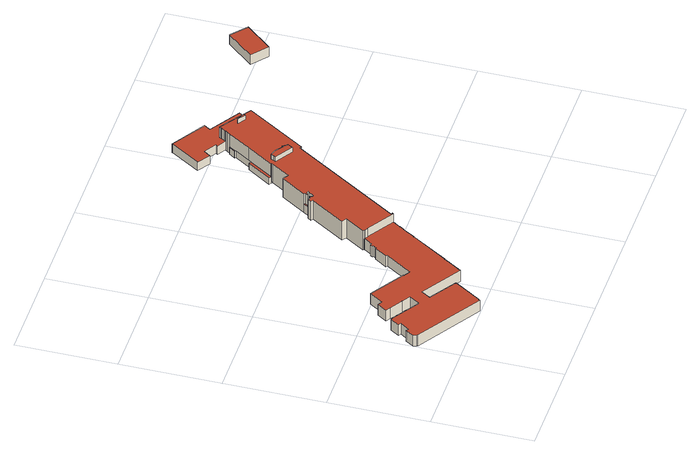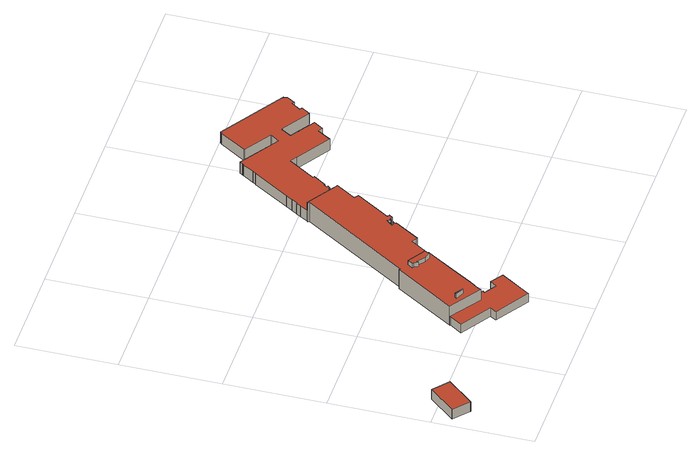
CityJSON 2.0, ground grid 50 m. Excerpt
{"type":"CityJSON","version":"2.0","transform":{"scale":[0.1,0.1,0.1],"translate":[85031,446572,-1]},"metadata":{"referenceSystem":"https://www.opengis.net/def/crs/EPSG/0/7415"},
"CityObjects":{
"building1":{"type":"Building","attributes":{"b3_bag_bag_overlap":0,"b3_dak_type":"slanted","b3_extrusie":0,"b3_h_dak_50p":6.85,"b3_h_dak_70p":9.12,"b3_h_dak_max":14.12,"b3_h_dak_min":3.31,"b3_h_maaiveld":-0.195,"b3_is_glas_dak":false,"b3_kas_warenhuis":false,"b3_mutatie_AHN3_AHN4":false,"b3_mutatie_AHN4_AHN5":false,"b3_n_vlakken":151,"b3_rmse_lod12":3.04,"b3_rmse_lod13":1.36,"b3_rmse_lod22":0.562,"b3_succes":true,"b3_t_run":7020,"b3_val3dity_lod12":"[]","b3_val3dity_lod13":"[]","b3_val3dity_lod22":"[]","b3_volume_lod12":40204.91,"b3_volume_lod13":36063.8,"b3_volume_lod22":32925.28,"geconstateerd":false,"oorspronkelijkbouwjaar":1945,"rf_force_lod11":false,"status":"Pand in gebruik","b3_opp_grond":4320.1,"b3_opp_dak_plat":4846.14,"b3_opp_dak_schuin":627.76,"b3_opp_scheidingsmuur":14.23,"b3_opp_buitenmuur":4996.63},"children":["building1-1"]},
"building1-1":{"type":"BuildingPart","parents":["building1"],"geometry":[{"type":"Solid","lod":"1.3","boundaries":[[[[0,1,2,3,4,5,6,7,8,9,10,11,12,13,14,15,16,17,18,19,20,21,22,23,24,25,26,27,28,29,30,31,32,33,34,35,36,37,38,39,40,41,42,43,44,45,46,47,48,49,50,51,52,53,54,55,56,57,58,59,60,61,62,63,64,65,66,67,68,69,70,71,72,73,74,75,76,77,78,79,80,81,82,83,84,85,86,87,88,89,90,91,92,93,94,95,96,97,98,99,100,101,102,103,104,105,106,107,108,109,110,111,112]],[[113,70,69,114]],[[115,92,91,116,117]],[[118,57,56,119]],[[120,66,65,121]],[[122,67,66,120]],[[121,65,64,123]],[[123,64,63,124]],[[125,126,127,128]],[[129,130,126,125]],[[124,63,62,131]],[[132,55,54,133]],[[119,56,55,132]],[[134,49,48,135]],[[136,50,49,134]],[[137,51,50,136]],[[138,33,32,139]],[[140,34,33,138]],[[141,35,34,140]],[[139,32,31,142]],[[142,31,30,143]],[[144,17,16,145]],[[145,16,15,146]],[[147,20,19,148]],[[149,85,84,150]],[[151,18,17,144]],[[152,37,36,153]],[[146,15,14,154]],[[155,13,12,156]],[[157,110,109,158]],[[154,14,13,155]],[[159,10,9,160]],[[156,12,11,161]],[[161,11,10,159]],[[162,111,110,157]],[[163,93,92,115]],[[164,97,96,165]],[[165,96,95,166]],[[167,8,7,168]],[[160,9,8,167]],[[166,95,94,169]],[[170,4,3,171]],[[171,3,2,172]],[[173,5,4,170]],[[172,2,1,174]],[[158,109,108,175]],[[175,108,107,176]],[[177,105,104,178]],[[176,107,106,179]],[[180,103,102,181]],[[169,94,93,163]],[[182,137,183,184]],[[185,68,67,122]],[[117,116,186,187]],[[188,72,71,189]],[[190,191,192,193]],[[194,98,97,164]],[[195,6,5,173]],[[168,7,6,195]],[[196,39,38,197]],[[198,199,153,200]],[[200,153,36,35,141]],[[130,43,42,201]],[[202,44,43,130,129]],[[203,82,81,204]],[[205,45,44,202]],[[206,40,39,196]],[[207,185,208,209]],[[210,211,212,213]],[[214,128,127,211,210]],[[215,201,42,41,216]],[[213,212,201,215]],[[217,218,219,220]],[[221,222,191,190]],[[220,219,223,224]],[[133,54,53,223]],[[225,226,227,228]],[[189,71,70,113]],[[229,230,222,221]],[[228,227,230,229]],[[114,69,68,185,207]],[[116,91,90,231]],[[216,41,40,206]],[[232,233,226,225]],[[234,235,236,237]],[[238,239,235,234]],[[240,241,239,238]],[[242,152,241,240]],[[131,62,61,243]],[[244,52,51,137,182]],[[197,38,37,152,242]],[[243,61,60,245]],[[246,83,82,203]],[[150,84,83,246]],[[247,248,75,74,249]],[[250,251,252,253]],[[249,74,73,254]],[[254,73,72,188]],[[224,223,53,52,244]],[[255,256,218,217]],[[257,24,23,258]],[[204,81,80,259]],[[260,77,76,261]],[[262,78,77,260]],[[263,79,78,262]],[[259,80,79,263]],[[264,265,266,267]],[[209,208,268,269]],[[269,268,270,271]],[[271,270,256,255]],[[258,23,22,272]],[[272,22,21,273]],[[274,27,26,275]],[[276,28,27,274]],[[277,25,24,257]],[[267,266,278,279]],[[187,186,280,281]],[[282,112,111,162]],[[283,0,112,282]],[[284,86,85,149]],[[285,87,86,284]],[[286,89,88,287]],[[287,88,87,285]],[[288,289,233,232]],[[193,192,290,291]],[[291,290,289,288]],[[143,30,29,292]],[[292,29,28,276,293]],[[253,252,294,295]],[[293,276,251,250]],[[275,26,25,277]],[[237,236,296,297]],[[261,76,75,248]],[[295,294,248,247]],[[181,102,101,298]],[[298,101,100,299]],[[299,100,99,300]],[[300,99,98,194]],[[301,302,265,264]],[[279,278,302,301]],[[179,106,105,177]],[[178,104,103,180]],[[148,19,18,151]],[[273,21,20,147]],[[303,304,199,198]],[[297,296,304,303]],[[281,280,231,305]],[[305,231,90,89,286]],[[245,60,59,306]],[[306,59,58,307]],[[307,58,57,118]],[[308,46,45,205]],[[135,48,47,309]],[[309,47,46,308]],[[174,1,0,283]],[[184,183,128,214]],[[212,211,127,126,130,201]],[[291,288,232,225,228,229,221,190,193]],[[279,301,264,267]],[[304,296,236,235,239,241,152,153,199]],[[231,280,186,116]],[[307,118,119,132,133,223,219,218,256,270,268,208,185,122,120,121,123,124,131,243,245,306]],[[184,214,210,213,215,216,206,196,197,242,240,238,234,237,297,303,198,200,141,140,138,139,142,143,292,293,250,253,295,247,249,254,188,189,113,114,207,209,269,271,255,217,220,224,244,182],[289,290,192,191,222,230,227,226,233],[302,278,266,265]],[[174,283,282,162,157,158,175,176,179,177,178,180,181,298,299,300,194,164,165,166,169,163,115,117,187,281,305,286,287,285,284,149,150,246,203,204,259,263,262,260,261,248,294,252,251,276,274,275,277,257,258,272,273,147,148,151,144,145,146,154,155,156,161,159,160,167,168,195,173,170,171,172]],[[128,183,137,136,134,135,309,308,205,202,129,125]]]],"semantics":{"surfaces":[{"type":"GroundSurface"},{"type":"WallSurface","on_footprint_edge":true},{"type":"WallSurface","on_footprint_edge":false},{"type":"RoofSurface","b3_h_dak_50p":0.443,"b3_h_dak_70p":0.443,"b3_h_dak_max":0.443,"b3_h_dak_min":0.443},{"type":"RoofSurface","b3_h_dak_50p":13.59,"b3_h_dak_70p":13.63,"b3_h_dak_max":13.68,"b3_h_dak_min":13.5},{"type":"RoofSurface","b3_h_dak_50p":13.51,"b3_h_dak_70p":13.51,"b3_h_dak_max":13.52,"b3_h_dak_min":13.5},{"type":"RoofSurface","b3_h_dak_50p":4.91,"b3_h_dak_70p":9.09,"b3_h_dak_max":11.49,"b3_h_dak_min":4.83},{"type":"RoofSurface","b3_h_dak_50p":-0.096,"b3_h_dak_70p":-0.096,"b3_h_dak_max":-0.096,"b3_h_dak_min":-0.096},{"type":"RoofSurface","b3_h_dak_50p":4.79,"b3_h_dak_70p":4.82,"b3_h_dak_max":11.02,"b3_h_dak_min":3.39},{"type":"RoofSurface","b3_h_dak_50p":9.12,"b3_h_dak_70p":10.98,"b3_h_dak_max":13.68,"b3_h_dak_min":9.09},{"type":"RoofSurface","b3_h_dak_50p":5.46,"b3_h_dak_70p":6.18,"b3_h_dak_max":9.13,"b3_h_dak_min":3.48},{"type":"RoofSurface","b3_h_dak_50p":4.03,"b3_h_dak_70p":10.96,"b3_h_dak_max":10.99,"b3_h_dak_min":2.86}],"values":[[0,1,1,1,1,1,1,1,2,2,1,1,1,1,1,1,1,1,1,1,1,1,1,1,1,1,1,1,1,1,1,1,1,1,1,1,1,1,1,1,1,1,1,1,1,1,1,1,1,1,1,2,1,2,1,2,1,1,1,1,2,1,1,1,1,1,1,2,2,2,1,2,2,2,2,1,2,1,2,2,1,1,1,2,2,2,2,2,1,1,1,1,1,1,1,2,1,1,1,2,1,1,1,1,1,1,2,2,2,2,1,1,1,1,1,2,2,1,1,1,1,1,1,2,2,2,1,1,2,2,1,2,1,2,1,1,1,1,2,2,1,1,1,1,2,2,2,1,1,1,1,1,1,1,1,2,3,4,5,6,7,8,9,10,11]]}}]},
"building2":{"type":"Building","attributes":{"b3_dak_type":"multiple horizontal","b3_extrusie":0,"b3_h_dak_50p":4.97,"b3_h_dak_70p":4.98,"b3_h_dak_max":5.48,"b3_h_dak_min":4.86,"b3_h_maaiveld":-0.6,"b3_is_glas_dak":false,"b3_kas_warenhuis":false,"b3_mutatie_AHN3_AHN4":false,"b3_mutatie_AHN4_AHN5":false,"b3_n_vlakken":2,"b3_rmse_lod12":0.0547,"b3_rmse_lod13":0.0547,"b3_rmse_lod22":0.0547,"b3_succes":true,"b3_t_run":353,"b3_val3dity_lod12":"[]","b3_val3dity_lod13":"[]","b3_val3dity_lod22":"[]","b3_volume_lod12":1004.08,"b3_volume_lod13":1004.08,"b3_volume_lod22":1003.03,"geconstateerd":false,"oorspronkelijkbouwjaar":1962,"rf_force_lod11":false,"status":"Pand in gebruik","b3_opp_grond":180.02,"b3_opp_dak_plat":180.02,"b3_opp_dak_schuin":0,"b3_opp_scheidingsmuur":0,"b3_opp_buitenmuur":309.14},"children":["building2-1"]},
"building2-1":{"type":"BuildingPart","parents":["building2"],"geometry":[{"type":"Solid","lod":"2.2","boundaries":[[[[310,311,312,313,314,315,316]],[[317,314,313,318]],[[318,313,312,319]],[[320,316,315,321]],[[322,310,316,320]],[[321,315,314,317]],[[319,312,311,323]],[[323,311,310,322]],[[323,322,320,321,317,318,319]]]],"semantics":{"surfaces":[{"type":"GroundSurface"},{"type":"WallSurface","on_footprint_edge":true},{"type":"RoofSurface","b3_h_dak_50p":4.97,"b3_h_dak_70p":4.97,"b3_h_dak_max":4.98,"b3_h_dak_min":4.96,"b3_azimut":126.32,"b3_hellingshoek":0.074}],"values":[[0,1,1,1,1,1,1,1,2]]}}]}
},
"vertices":[
[91,362,8],[230,272,8],[232,275,8],[234,274,8],[264,322,8],[224,348,8],[226,350,8],[225,351,8],[223,348,8],[164,387,8],[164,388,8],[142,402,8],[173,450,8],[196,436,8],[239,504,8],[410,395,8],[408,393,8],[441,373,8],[526,506,8],[519,511,8],[560,574,8],[565,571,8],[575,587,8],[569,590,8],[578,604,8],[585,599,8],[613,642,8],[611,644,8],[612,644,8],[607,648,8],[670,746,8],[649,760,8],[758,930,8],[747,937,8],[758,955,8],[769,948,8],[773,954,8],[792,983,8],[872,1108,8],[878,1105,8],[900,1090,8],[960,1184,8],[957,1186,8],[954,1188,8],[943,1195,8],[1021,1315,8],[1031,1308,8],[1088,1397,8],[1083,1400,8],[1084,1402,8],[1104,1433,8],[1109,1430,8],[1119,1445,8],[1127,1457,8],[1084,1484,8],[1090,1493,8],[1031,1532,8],[1008,1498,8],[947,1539,8],[947,1540,8],[947,1541,8],[1041,1688,8],[1042,1690,8],[1211,1582,8],[1192,1552,8],[1345,1454,8],[1305,1391,8],[1307,1390,8],[1305,1387,8],[1115,1089,8],[1111,1091,8],[1106,1095,8],[763,559,8],[770,554,8],[770,553,8],[765,546,8],[741,508,8],[742,508,8],[728,486,8],[727,487,8],[709,458,8],[710,458,8],[690,427,8],[689,428,8],[689,427,8],[690,426,8],[574,245,8],[573,246,8],[563,230,8],[564,230,8],[528,174,8],[524,168,8],[514,152,8],[316,279,8],[290,238,8],[292,237,8],[290,234,8],[421,150,8],[419,148,8],[422,146,8],[338,13,8],[336,14,8],[331,5,8],[10,211,8],[11,212,8],[6,215,8],[2,232,8],[28,272,8],[38,265,8],[69,310,8],[57,318,8],[85,361,8],[89,358,8],[1111,1091,120],[1115,1089,120],[514,152,72],[524,168,9],[524,168,72],[1008,1498,58],[1031,1532,58],[1305,1391,58],[1345,1454,58],[1307,1390,58],[1192,1552,58],[1211,1582,58],[957,1188,45],[957,1188,14],[958,1190,14],[958,1190,45],[954,1188,45],[954,1188,14],[1042,1690,58],[1090,1493,58],[1084,1484,58],[1084,1402,45],[1083,1400,45],[1104,1433,45],[1109,1430,45],[747,937,120],[758,930,120],[758,955,120],[769,948,120],[649,760,120],[670,746,120],[441,373,72],[408,393,72],[410,395,72],[560,574,72],[519,511,72],[690,426,72],[689,427,72],[526,506,72],[792,983,60],[773,954,60],[239,504,72],[196,436,72],[173,450,72],[57,318,72],[69,310,72],[164,388,72],[164,387,72],[142,402,72],[85,361,72],[316,279,72],[421,150,72],[290,234,72],[292,237,72],[223,348,72],[225,351,72],[290,238,72],[264,322,72],[234,274,72],[232,275,72],[224,348,72],[230,272,72],[38,265,72],[28,272,72],[6,215,72],[11,212,72],[2,232,72],[10,211,72],[331,5,72],[1109,1430,120],[1043,1323,45],[1043,1323,120],[1305,1387,58],[523,168,9],[523,168,72],[763,559,120],[1106,1095,120],[1063,1162,146],[1063,1162,120],[1025,1191,120],[1025,1191,146],[419,148,72],[226,350,72],[878,1105,120],[872,1108,120],[777,949,120],[777,949,60],[773,954,120],[957,1186,14],[943,1195,45],[690,427,72],[710,458,72],[1021,1315,45],[900,1090,120],[1305,1387,120],[1149,1492,58],[1149,1492,120],[959,1190,120],[959,1190,14],[958,1188,14],[958,1188,120],[958,1190,120],[957,1186,120],[960,1184,120],[1128,1457,120],[1128,1457,58],[1127,1458,58],[1127,1458,120],[1067,1170,146],[1067,1170,120],[1127,1457,58],[1127,1457,120],[1068,1120,146],[1068,1120,120],[1085,1145,120],[1085,1145,146],[1078,1150,146],[1078,1150,120],[528,174,9],[980,1176,146],[980,1176,120],[805,974,120],[805,974,60],[814,968,60],[814,968,120],[787,966,120],[787,966,60],[796,980,120],[796,980,60],[792,983,120],[1041,1688,58],[1119,1445,120],[947,1541,58],[689,428,72],[765,546,120],[765,546,72],[770,553,120],[620,639,120],[620,639,72],[629,633,72],[629,633,120],[770,554,120],[1132,1463,120],[1132,1463,58],[578,604,72],[569,590,72],[709,458,72],[742,508,72],[741,508,72],[728,486,72],[727,487,72],[1198,1422,145],[1198,1422,120],[1197,1419,120],[1197,1419,145],[1142,1482,58],[1142,1482,120],[1143,1481,58],[1143,1481,120],[575,587,72],[565,571,72],[611,644,72],[613,642,72],[612,644,72],[585,599,72],[1234,1393,120],[1234,1393,145],[527,174,9],[527,174,72],[89,358,72],[91,362,72],[574,245,72],[573,246,72],[564,230,72],[563,230,72],[986,1185,146],[986,1185,120],[993,1201,120],[993,1201,146],[607,648,120],[612,644,120],[632,632,72],[632,632,120],[788,937,60],[788,937,120],[336,14,72],[338,13,72],[422,146,72],[1240,1403,145],[1240,1403,120],[779,953,120],[779,953,60],[528,174,72],[947,1540,58],[947,1539,58],[1031,1308,45],[1088,1397,45],
[1875,1652,4],[1950,1588,4],[1949,1587,4],[1950,1586,4],[1838,1455,4],[1759,1522,4],[1873,1654,4],[1838,1455,60],[1950,1586,60],[1949,1587,60],[1873,1654,60],[1759,1522,60],[1875,1652,60],[1950,1588,60]
]}
